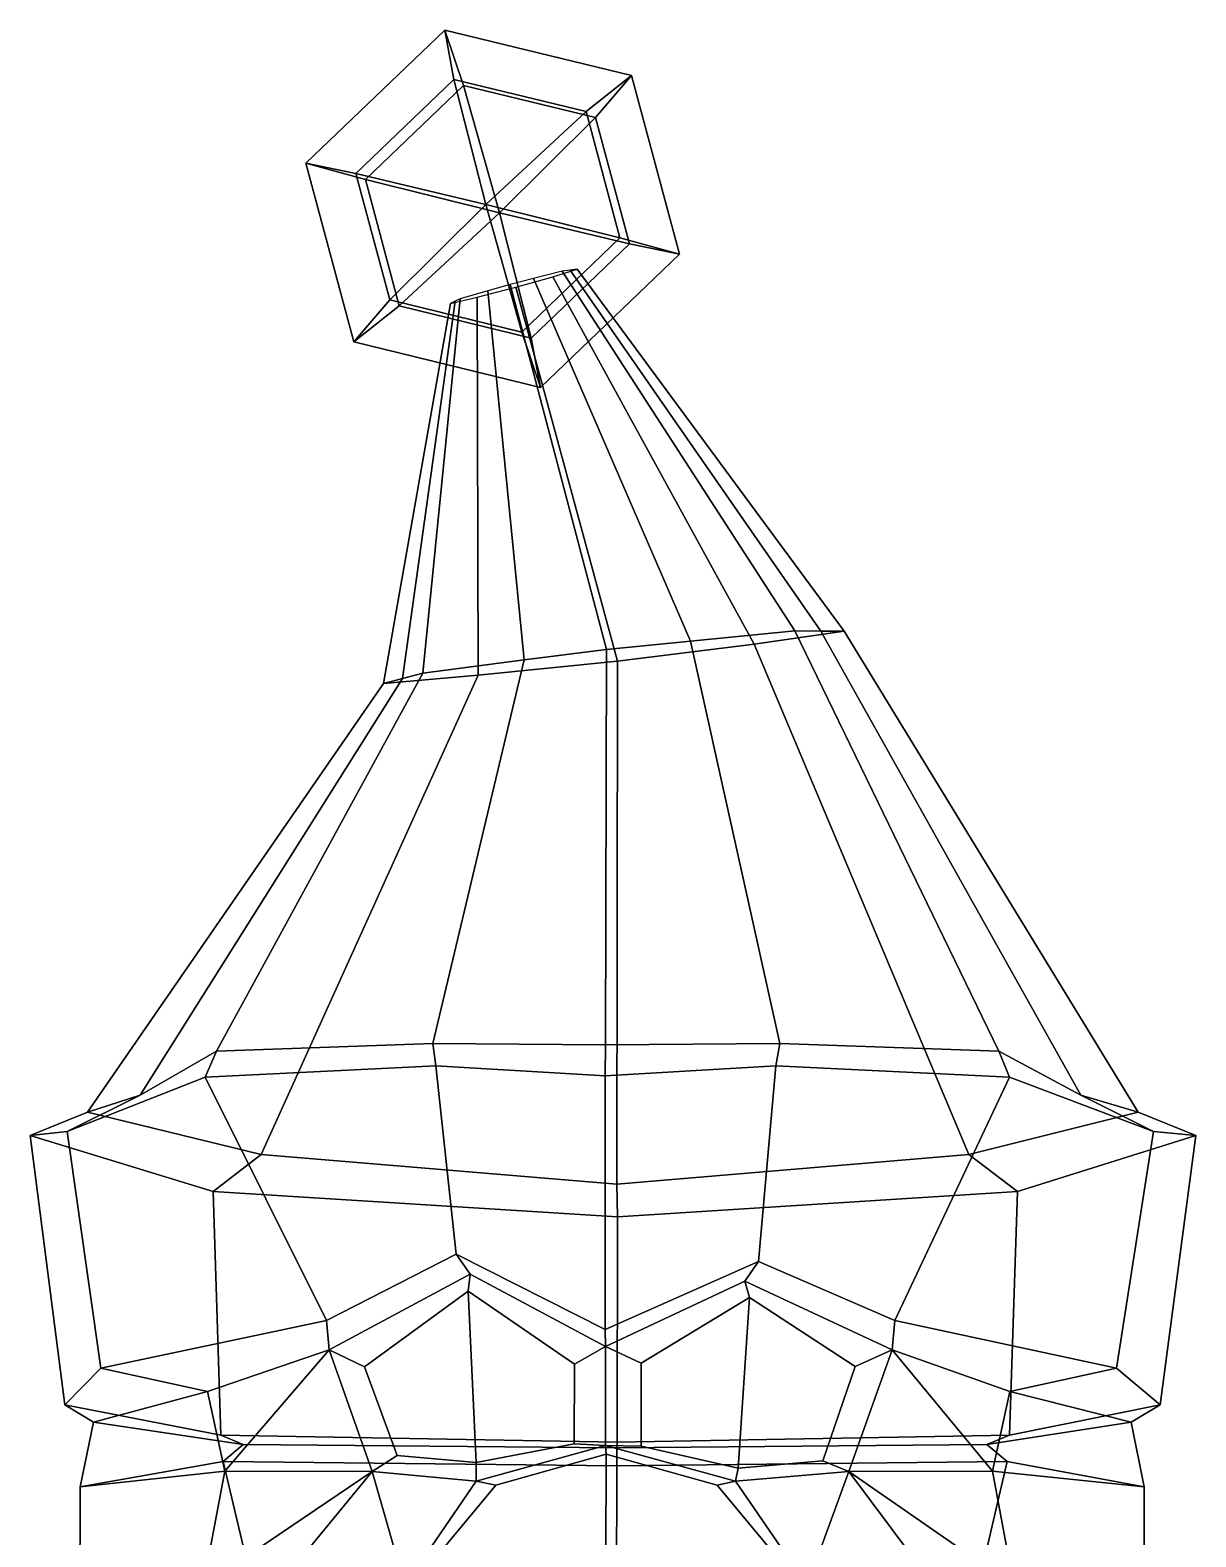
# Model space of a CAD drawing. Extents: x -175 to 200, y -153 to 356.
# Drawn here: x -68.6 to 64.4, y 184 to 356 of the extents above; entities that cross this region are included whole.
import ezdxf

# ---------------------------------------------------------------- set-up
doc = ezdxf.new("R2010")
doc.units = 0

msp = doc.modelspace()

# ---------------------------------------------------------------- linework, layer by layer
for points in [[(-31.4093, 339.597748, 66.372055), (-20.209417, 350.34259, 66.540009), (-21.268837, 355.971924, 51.864796), (-37.107903, 340.776459, 51.627274)], [(-30.323385, 338.918365, 37.421993), (-37.107903, 340.776459, 51.627274), (-21.268837, 355.971924, 51.864796), (-19.123501, 349.663239, 37.589947)], [(-5.141003, 346.67691, 67.191246), (0.041072, 350.787933, 52.785782), (-21.268837, 355.971924, 51.864796), (-20.209417, 350.34259, 66.540009)], [(-4.055088, 345.997559, 38.241184), (-19.123501, 349.663239, 37.589947), (-21.268837, 355.971924, 51.864796), (0.041072, 350.787933, 52.785782)], [(5.511935, 330.408447, 53.469242), (0.041072, 350.787933, 52.785782), (-5.141003, 346.67691, 67.191246), (-1.272533, 332.266479, 67.674522)], [(5.511935, 330.408447, 53.469242), (-0.186619, 331.587128, 38.724461), (-4.055088, 345.997559, 38.241184), (0.041072, 350.787933, 52.785782)], [(-16.565832, 336.072815, 73.019051), (-20.209417, 350.34259, 66.540009), (-31.4093, 339.597748, 66.372055)], [(-15.030124, 335.11203, 32.077461), (-30.323385, 338.918365, 37.421993), (-19.123501, 349.663239, 37.589947)], [(-16.565832, 336.072815, 73.019051), (-5.141003, 346.67691, 67.191246), (-20.209417, 350.34259, 66.540009)], [(-15.030124, 335.11203, 32.077461), (-19.123501, 349.663239, 37.589947), (-4.055088, 345.997559, 38.241184)], [(-1.272533, 332.266479, 67.674522), (-5.141003, 346.67691, 67.191246), (-16.565832, 336.072815, 73.019051)], [(-0.186619, 331.587128, 38.724461), (-15.030124, 335.11203, 32.077461), (-4.055088, 345.997559, 38.241184)], [(-31.637039, 320.396973, 52.310738), (-27.540831, 325.187317, 66.855331), (-31.4093, 339.597748, 66.372055), (-37.107903, 340.776459, 51.627274)], [(-31.637039, 320.396973, 52.310738), (-37.107903, 340.776459, 51.627274), (-30.323385, 338.918365, 37.421993), (-26.454914, 324.507935, 37.905273)], [(-27.540831, 325.187317, 66.855331), (-16.565832, 336.072815, 73.019051), (-31.4093, 339.597748, 66.372055)], [(-26.454914, 324.507935, 37.905273), (-30.323385, 338.918365, 37.421993), (-15.030124, 335.11203, 32.077461)], [(-12.472463, 321.521698, 67.506569), (-16.565832, 336.072815, 73.019051), (-27.540831, 325.187317, 66.855331)], [(-12.472463, 321.521698, 67.506569), (-1.272533, 332.266479, 67.674522), (-16.565832, 336.072815, 73.019051)], [(-11.386546, 320.842316, 38.556507), (-26.454914, 324.507935, 37.905273), (-15.030124, 335.11203, 32.077461)], [(-11.386546, 320.842316, 38.556507), (-15.030124, 335.11203, 32.077461), (-0.186619, 331.587128, 38.724461)], [(-10.327135, 315.213013, 53.231716), (5.511935, 330.408447, 53.469242), (-1.272533, 332.266479, 67.674522), (-12.472463, 321.521698, 67.506569)], [(-10.327135, 315.213013, 53.231716), (-11.386546, 320.842316, 38.556507), (-0.186619, 331.587128, 38.724461), (5.511935, 330.408447, 53.469242)], [(-11.151052, 327.625244, 61.613327), (6.78103, 286.258942, 80.152702), (18.689438, 287.422852, 73.405739), (-7.848979, 328.45459, 59.55064)], [(-6.171767, 328.681213, 51.544327), (24.327265, 287.377258, 47.534523), (14.025023, 285.912994, 35.990463), (-8.941161, 327.836487, 47.940762)], [(-7.848979, 328.45459, 59.55064), (18.689438, 287.422852, 73.405739), (21.651024, 287.379608, 59.082542), (-6.964248, 328.568268, 55.117683)], [(-6.964248, 328.568268, 55.117683), (21.651024, 287.379608, 59.082542), (24.327265, 287.377258, 47.534523), (-6.171767, 328.681213, 51.544327)], [(-13.798024, 326.947235, 62.794662), (-16.35383, 326.223114, 61.451077), (-12.1834, 284.112854, 79.777473), (-2.792736, 285.282745, 84.0383)], [(-13.798024, 326.947235, 62.794662), (-2.792736, 285.282745, 84.0383), (6.78103, 286.258942, 80.152702), (-11.151052, 327.625244, 61.613327)], [(-8.941161, 327.836487, 47.940762), (14.025023, 285.912994, 35.990463), (-1.534145, 283.951263, 28.04281), (-13.171357, 326.630219, 45.439335)], [(-10.327135, 315.213013, 53.231716), (-12.472463, 321.521698, 67.506569), (-27.540831, 325.187317, 66.855331), (-31.637039, 320.396973, 52.310738)], [(-20.595589, 324.794067, 51.094513), (-17.572472, 325.510406, 47.671589), (-17.436594, 282.352661, 35.36797), (-28.248386, 281.427521, 46.494274)], [(-20.062658, 325.0383, 54.709202), (-20.595589, 324.794067, 51.094513), (-28.248386, 281.427521, 46.494274), (-26.093424, 281.976624, 58.137882)], [(-19.499689, 325.314758, 59.187309), (-20.062658, 325.0383, 54.709202), (-26.093424, 281.976624, 58.137882), (-23.778059, 282.617035, 72.565491)], [(-16.35383, 326.223114, 61.451077), (-19.499689, 325.314758, 59.187309), (-23.778059, 282.617035, 72.565491), (-12.1834, 284.112854, 79.777473)], [(-17.572472, 325.510406, 47.671589), (-13.171357, 326.630219, 45.439335), (-1.534145, 283.951263, 28.04281), (-17.436594, 282.352661, 35.36797)], [(-10.327135, 315.213013, 53.231716), (-31.637039, 320.396973, 52.310738), (-26.454914, 324.507935, 37.905273), (-11.386546, 320.842316, 38.556507)], [(41.974174, 239.461853, 95.712204), (18.689438, 287.422852, 73.405739), (6.78103, 286.258942, 80.152702), (16.966267, 240.325867, 108.365608)], [(38.527328, 227.694153, 23.671917), (14.025023, 285.912994, 35.990463), (24.327265, 287.377258, 47.534523), (57.870972, 232.51062, 44.964466)], [(51.334736, 234.432922, 68.016975), (21.651024, 287.379608, 59.082542), (18.689438, 287.422852, 73.405739), (41.974174, 239.461853, 95.712204)], [(57.870972, 232.51062, 44.964466), (24.327265, 287.377258, 47.534523), (21.651024, 287.379608, 59.082542), (51.334736, 234.432922, 68.016975)], [(-2.906413, 240.208282, 115.57103), (16.966267, 240.325867, 108.365608), (6.78103, 286.258942, 80.152702), (-2.792736, 285.282745, 84.0383)], [(-1.61957, 224.28186, 3.998245), (-1.534145, 283.951263, 28.04281), (14.025023, 285.912994, 35.990463), (38.527328, 227.694153, 23.671917)], [(-47.317028, 239.461853, 94.68235), (-22.607622, 240.325867, 107.90918), (-12.1834, 284.112854, 79.777473), (-23.778059, 282.617035, 72.565491)], [(-1.61957, 224.28186, 3.998245), (-42.209549, 227.694153, 22.740725), (-17.436594, 282.352661, 35.36797), (-1.534145, 283.951263, 28.04281)], [(-2.906413, 240.208282, 115.57103), (-2.792736, 285.282745, 84.0383), (-12.1834, 284.112854, 79.777473), (-22.607622, 240.325867, 107.90918)], [(-42.209549, 227.694153, 22.740725), (-62.039135, 232.51062, 43.581463), (-28.248386, 281.427521, 46.494274), (-17.436594, 282.352661, 35.36797)], [(-62.039135, 232.51062, 43.581463), (-56.036327, 234.432922, 66.778595), (-26.093424, 281.976624, 58.137882), (-28.248386, 281.427521, 46.494274)], [(-56.036327, 234.432922, 66.778595), (-47.317028, 239.461853, 94.68235), (-23.778059, 282.617035, 72.565491), (-26.093424, 281.976624, 58.137882)], [(-48.610519, 236.509277, 99.109283), (-47.317028, 239.461853, 94.68235), (-56.036327, 234.432922, 66.778595), (-64.347862, 230.29892, 67.845398)], [(-22.273884, 237.776489, 112.6735), (-22.607622, 240.325867, 107.90918), (-47.317028, 239.461853, 94.68235), (-48.610519, 236.509277, 99.109283)], [(-2.945455, 236.660645, 118.956032), (-2.906413, 240.208282, 115.57103), (-22.607622, 240.325867, 107.90918), (-22.273884, 237.776489, 112.6735)], [(-2.945455, 236.660645, 118.956032), (16.52273, 237.776489, 113.120964), (16.966267, 240.325867, 108.365608), (-2.906413, 240.208282, 115.57103)], [(16.52273, 237.776489, 113.120964), (43.165218, 236.509277, 100.167793), (41.974174, 239.461853, 95.712204), (16.966267, 240.325867, 108.365608)], [(43.165218, 236.509277, 100.167793), (59.61945, 230.29892, 69.275192), (51.334736, 234.432922, 68.016975), (41.974174, 239.461853, 95.712204)], [(-19.950846, 216.284393, 115.616814), (-22.273884, 237.776489, 112.6735), (-48.610519, 236.509277, 99.109283), (-34.756901, 208.724365, 103.853462)], [(-2.952038, 207.715698, 119.526794), (-2.945455, 236.660645, 118.956032), (-22.273884, 237.776489, 112.6735), (-19.950846, 216.284393, 115.616814)], [(-2.952038, 207.715698, 119.526794), (14.535876, 215.477234, 116.03627), (16.52273, 237.776489, 113.120964), (-2.945455, 236.660645, 118.956032)], [(14.535876, 215.477234, 116.03627), (30.077841, 208.724365, 104.601257), (43.165218, 236.509277, 100.167793), (16.52273, 237.776489, 113.120964)], [(-34.756901, 208.724365, 103.853462), (-48.610519, 236.509277, 99.109283), (-64.347862, 230.29892, 67.845398), (-60.494144, 203.284485, 84.632538)], [(30.077841, 208.724365, 104.601257), (55.379581, 203.284485, 85.968987), (59.61945, 230.29892, 69.275192), (43.165218, 236.509277, 100.167793)], [(-64.347862, 230.29892, 67.845398), (-56.036327, 234.432922, 66.778595), (-62.039135, 232.51062, 43.581463), (-68.574821, 229.848694, 41.918842)], [(59.61945, 230.29892, 69.275192), (64.443268, 229.848694, 43.45303), (57.870972, 232.51062, 44.964466), (51.334736, 234.432922, 68.016975)], [(-68.574821, 229.848694, 41.918842), (-62.039135, 232.51062, 43.581463), (-42.209549, 227.694153, 22.740725), (-47.695271, 223.458344, 18.981022)], [(64.443268, 229.848694, 43.45303), (44.098309, 223.458344, 20.03974), (38.527328, 227.694153, 23.671917), (57.870972, 232.51062, 44.964466)], [(-60.494144, 203.284485, 84.632538), (-64.347862, 230.29892, 67.845398), (-68.574821, 229.848694, 41.918842), (-64.633362, 199.107971, 46.959877)], [(-64.633362, 199.107971, 46.959877), (-68.574821, 229.848694, 41.918842), (-47.695271, 223.458344, 18.981022), (-46.824261, 195.667725, 21.094555)], [(60.386585, 199.107971, 48.401814), (43.178787, 195.667725, 22.13262), (44.098309, 223.458344, 20.03974), (64.443268, 229.848694, 43.45303)], [(55.379581, 203.284485, 85.968987), (60.386585, 199.107971, 48.401814), (64.443268, 229.848694, 43.45303), (59.61945, 230.29892, 69.275192)], [(-47.695271, 223.458344, 18.981022), (-42.209549, 227.694153, 22.740725), (-1.61957, 224.28186, 3.998245), (-1.568212, 220.545105, -0.454609)], [(44.098309, 223.458344, 20.03974), (-1.568212, 220.545105, -0.454609), (-1.61957, 224.28186, 3.998245), (38.527328, 227.694153, 23.671917)], [(-46.824261, 195.667725, 21.094555), (-47.695271, 223.458344, 18.981022), (-1.568212, 220.545105, -0.454609), (-1.594928, 194.850281, 1.861623)], [(43.178787, 195.667725, 22.13262), (-1.594928, 194.850281, 1.861623), (-1.568212, 220.545105, -0.454609), (44.098309, 223.458344, 20.03974)], [(-19.950846, 216.284393, 115.616814), (-34.756901, 208.724365, 103.853462), (-34.444187, 205.379608, 102.120804), (-18.365673, 214.030396, 114.1968)], [(-2.952038, 207.715698, 119.526794), (-19.950846, 216.284393, 115.616814), (-18.365673, 214.030396, 114.1968), (-2.918348, 205.754883, 116.605774)], [(-2.952038, 207.715698, 119.526794), (-2.918348, 205.754883, 116.605774), (12.983873, 213.223236, 114.580086), (14.535876, 215.477234, 116.03627)], [(14.535876, 215.477234, 116.03627), (12.983873, 213.223236, 114.580086), (29.80517, 205.379608, 102.861832), (30.077841, 208.724365, 104.601257)], [(-18.59483, 212.065338, 111.620895), (-18.365673, 214.030396, 114.1968), (-34.444187, 205.379608, 102.120804), (-30.420599, 203.435822, 101.896767)], [(-18.59483, 212.065338, 111.620895), (-6.469104, 203.740173, 113.611336), (-2.918348, 205.754883, 116.605774), (-18.365673, 214.030396, 114.1968)], [(13.522739, 211.365051, 111.809021), (12.983873, 213.223236, 114.580086), (-2.918348, 205.754883, 116.605774), (1.151594, 203.864227, 113.876282)], [(13.522739, 211.365051, 111.809021), (25.578655, 203.487976, 100.036674), (29.80517, 205.379608, 102.861832), (12.983873, 213.223236, 114.580086)], [(-17.680483, 192.53009, 110.326424), (-18.59483, 212.065338, 111.620895), (-30.420599, 203.435822, 101.896767), (-26.710369, 193.327454, 105.10643)], [(-6.469104, 203.740173, 113.611336), (-18.59483, 212.065338, 111.620895), (-17.680483, 192.53009, 110.326424), (-6.481663, 194.648895, 114.700211)], [(1.151594, 203.864227, 113.876282), (1.136632, 194.391052, 115.173531), (12.225836, 191.901001, 110.057785), (13.522739, 211.365051, 111.809021)], [(12.225836, 191.901001, 110.057785), (21.860312, 192.727692, 103.857269), (25.578655, 203.487976, 100.036674), (13.522739, 211.365051, 111.809021)], [(-48.336117, 200.64328, 85.353729), (-34.444187, 205.379608, 102.120804), (-34.756901, 208.724365, 103.853462), (-60.494144, 203.284485, 84.632538)], [(43.208145, 200.64328, 86.409576), (55.379581, 203.284485, 85.968987), (30.077841, 208.724365, 104.601257), (29.80517, 205.379608, 102.861832)], [(-46.371006, 191.540039, 86.027702), (-34.444187, 205.379608, 102.120804), (-48.336117, 200.64328, 85.353729)], [(-29.559765, 191.514313, 106.124092), (-34.444187, 205.379608, 102.120804), (-46.371006, 191.540039, 86.027702)], [(-26.710369, 193.327454, 105.10643), (-30.420599, 203.435822, 101.896767), (-34.444187, 205.379608, 102.120804), (-29.559765, 191.514313, 106.124092)], [(-6.481663, 194.648895, 114.700211), (-2.933866, 194.487671, 117.951233), (-2.918348, 205.754883, 116.605774), (-6.469104, 203.740173, 113.611336)], [(1.136632, 194.391052, 115.173531), (1.151594, 203.864227, 113.876282), (-2.918348, 205.754883, 116.605774), (-2.933866, 194.487671, 117.951233)], [(21.860312, 192.727692, 103.857269), (24.829716, 191.514313, 106.751404), (29.80517, 205.379608, 102.861832), (25.578655, 203.487976, 100.036674)], [(24.829716, 191.514313, 106.751404), (41.228008, 191.540039, 87.03804), (29.80517, 205.379608, 102.861832)], [(41.228008, 191.540039, 87.03804), (43.208145, 200.64328, 86.409576), (29.80517, 205.379608, 102.861832)], [(-60.494144, 203.284485, 84.632538), (-64.633362, 199.107971, 46.959877), (-61.342991, 197.128357, 48.294041), (-48.336117, 200.64328, 85.353729)], [(55.379581, 203.284485, 85.968987), (43.208145, 200.64328, 86.409576), (57.066322, 197.128357, 49.659733), (60.386585, 199.107971, 48.401814)], [(-48.336117, 200.64328, 85.353729), (-61.342991, 197.128357, 48.294041), (-62.863441, 189.751343, 49.676254), (-46.371006, 191.540039, 86.027702)], [(43.208145, 200.64328, 86.409576), (41.228008, 191.540039, 87.03804), (58.554482, 189.751343, 51.076649), (57.066322, 197.128357, 49.659733)], [(-64.633362, 199.107971, 46.959877), (-46.824261, 195.667725, 21.094555), (-44.250515, 194.583313, 22.183233), (-61.342991, 197.128357, 48.294041)], [(60.386585, 199.107971, 48.401814), (57.066322, 197.128357, 49.659733), (40.580616, 194.583313, 23.161648), (43.178787, 195.667725, 22.13262)], [(-62.863441, 189.751343, 49.676254), (-61.342991, 197.128357, 48.294041), (-44.250515, 194.583313, 22.183233), (-46.537678, 192.628723, 19.984787)], [(58.554482, 189.751343, 51.076649), (42.917866, 192.628723, 21.016537), (40.580616, 194.583313, 23.161648), (57.066322, 197.128357, 49.659733)], [(-46.824261, 195.667725, 21.094555), (-1.594928, 194.850281, 1.861623), (-1.636968, 194.19458, 5.506616), (-44.250515, 194.583313, 22.183233)], [(-46.537678, 192.628723, 19.984787), (-44.250515, 194.583313, 22.183233), (-1.636968, 194.19458, 5.506616), (-1.636102, 192.149292, 5.431449)], [(-17.680483, 192.53009, 110.326424), (-17.673586, 190.402863, 112.580475), (-2.933866, 194.487671, 117.951233), (-6.481663, 194.648895, 114.700211)], [(-2.84185, 193.488647, 132.377136), (-2.933866, 194.487671, 117.951233), (-17.673586, 190.402863, 112.580475), (-15.424408, 189.961121, 128.808853)], [(-2.84185, 193.488647, 132.377136), (9.819659, 189.961121, 129.100006), (11.925804, 190.402863, 112.921867), (-2.933866, 194.487671, 117.951233)], [(12.225836, 191.901001, 110.057785), (1.136632, 194.391052, 115.173531), (-2.933866, 194.487671, 117.951233), (11.925804, 190.402863, 112.921867)], [(43.178787, 195.667725, 22.13262), (40.580616, 194.583313, 23.161648), (-1.636968, 194.19458, 5.506616), (-1.594928, 194.850281, 1.861623)], [(42.917866, 192.628723, 21.016537), (-1.636102, 192.149292, 5.431449), (-1.636968, 194.19458, 5.506616), (40.580616, 194.583313, 23.161648)], [(-62.914433, 176.620758, 52.208607), (-62.863441, 189.751343, 49.676254), (-46.537678, 192.628723, 19.984787), (-43.779602, 180.895996, 18.847723)], [(-43.779602, 180.895996, 18.847723), (-46.537678, 192.628723, 19.984787), (-1.636102, 192.149292, 5.431449), (-1.657233, 178.317322, 7.263035)], [(-17.680483, 192.53009, 110.326424), (-26.710369, 193.327454, 105.10643), (-29.559765, 191.514313, 106.124092), (-17.673586, 190.402863, 112.580475)], [(-2.893127, 181.787048, 136.822998), (-2.84185, 193.488647, 132.377136), (-15.424408, 189.961121, 128.808853), (-22.516726, 181.432068, 130.154236)], [(-2.893127, 181.787048, 136.822998), (16.879059, 181.432068, 130.608627), (9.819659, 189.961121, 129.100006), (-2.84185, 193.488647, 132.377136)], [(40.186756, 180.895996, 19.816162), (-1.657233, 178.317322, 7.263035), (-1.636102, 192.149292, 5.431449), (42.917866, 192.628723, 21.016537)], [(12.225836, 191.901001, 110.057785), (11.925804, 190.402863, 112.921867), (24.829716, 191.514313, 106.751404), (21.860312, 192.727692, 103.857269)], [(58.547054, 176.620758, 53.609505), (40.186756, 180.895996, 19.816162), (42.917866, 192.628723, 21.016537), (58.554482, 189.751343, 51.076649)], [(-46.371006, 191.540039, 86.027702), (-62.863441, 189.751343, 49.676254), (-62.914433, 176.620758, 52.208607), (-48.81493, 178.441528, 86.200493)], [(-48.81493, 178.441528, 86.200493), (-29.559765, 191.514313, 106.124092), (-46.371006, 191.540039, 86.027702)], [(-40.429493, 178.249237, 109.533333), (-29.559765, 191.514313, 106.124092), (-48.81493, 178.441528, 86.200493)], [(-40.429493, 178.249237, 109.533333), (-25.833641, 178.4841, 112.731087), (-29.559765, 191.514313, 106.124092)], [(-25.833641, 178.4841, 112.731087), (-17.673586, 190.402863, 112.580475), (-29.559765, 191.514313, 106.124092)], [(20.080217, 178.4841, 113.260643), (24.829716, 191.514313, 106.751404), (11.925804, 190.402863, 112.921867)], [(34.745937, 178.249237, 110.400383), (24.829716, 191.514313, 106.751404), (20.080217, 178.4841, 113.260643)], [(43.667305, 178.441528, 87.267151), (41.228008, 191.540039, 87.03804), (24.829716, 191.514313, 106.751404)], [(34.745937, 178.249237, 110.400383), (43.667305, 178.441528, 87.267151), (24.829716, 191.514313, 106.751404)], [(41.228008, 191.540039, 87.03804), (43.667305, 178.441528, 87.267151), (58.547054, 176.620758, 53.609505), (58.554482, 189.751343, 51.076649)], [(-22.516726, 181.432068, 130.154236), (-15.424408, 189.961121, 128.808853), (-17.673586, 190.402863, 112.580475), (-25.833641, 178.4841, 112.731087)], [(16.879059, 181.432068, 130.608627), (20.080217, 178.4841, 113.260643), (11.925804, 190.402863, 112.921867), (9.819659, 189.961121, 129.100006)]]:
    msp.add_3dface(points)

doc.saveas('drawing.dxf')
